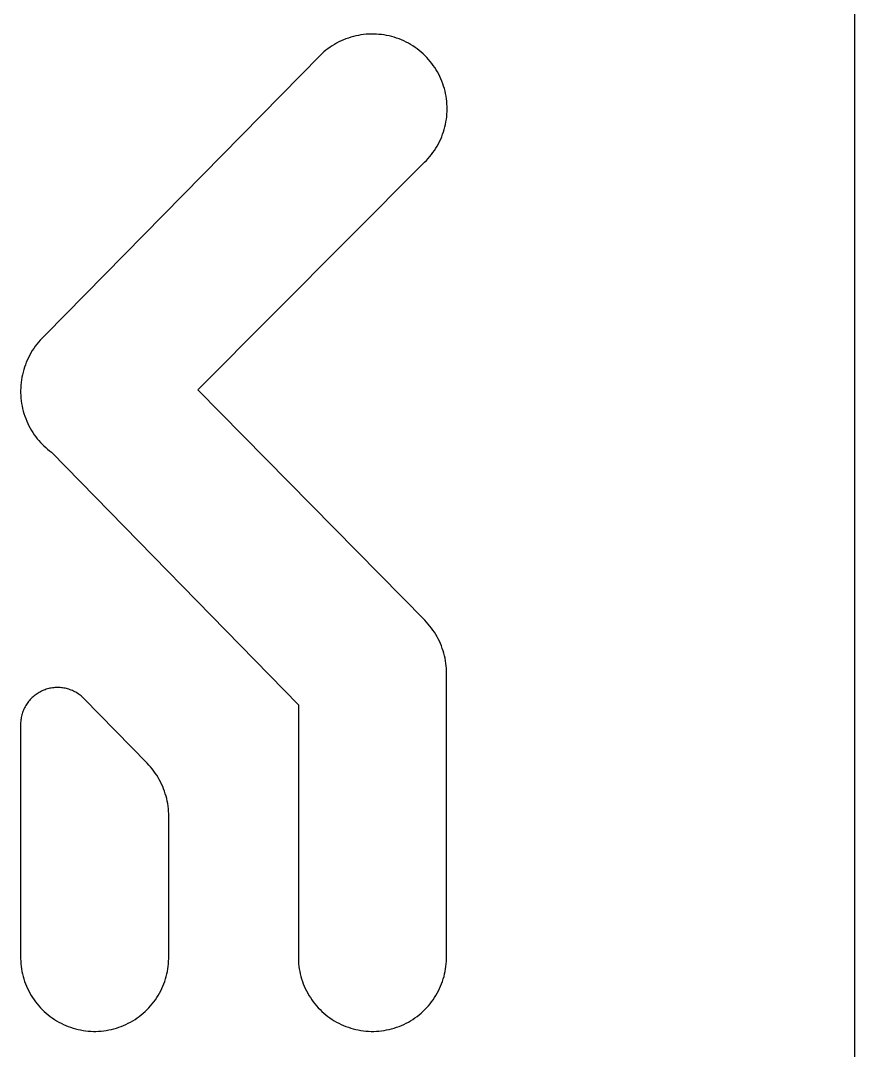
# Model space of a CAD drawing. Header units: millimetres. Extents: x 0 to 4030, y -54 to 2762.
# Drawn here: x 1823.92 to 1861.73, y 563.93 to 610.64 of the extents above; entities that cross this region are included whole.
import ezdxf

# ---------------------------------------------------------------- set-up
doc = ezdxf.new("R2010")
doc.units = ezdxf.units.MM
doc.header["$MEASUREMENT"] = 0
doc.layers.add('Utwórz2D linie widoczne', color=7, linetype='Continuous', true_color=0x000000)

msp = doc.modelspace()

# ---------------------------------------------------------------- linework, layer by layer
at = {"layer": 'Utwórz2D linie widoczne'}
for p, q in [((1861.725, 653.261), (1861.725, 435.178)), ((1838.251, 609.616), (1838.149, 609.558)), ((1838.355, 609.67), (1838.251, 609.616)), ((1838.46, 609.721), (1838.355, 609.67)), ((1838.567, 609.768), (1838.46, 609.721)), ((1838.676, 609.811), (1838.567, 609.768)), ((1838.787, 609.851), (1838.676, 609.811)), ((1838.898, 609.886), (1838.787, 609.851)), ((1839.011, 609.918), (1838.898, 609.886)), ((1839.125, 609.946), (1839.011, 609.918)), ((1839.239, 609.97), (1839.125, 609.946)), ((1839.355, 609.99), (1839.239, 609.97)), ((1839.471, 610.006), (1839.355, 609.99)), ((1839.587, 610.018), (1839.471, 610.006)), ((1839.704, 610.025), (1839.587, 610.018)), ((1839.821, 610.029), (1839.704, 610.025)), ((1839.938, 610.029), (1839.821, 610.029)), ((1840.055, 610.025), (1839.938, 610.029)), ((1840.172, 610.017), (1840.055, 610.025)), ((1840.288, 610.004), (1840.172, 610.017)), ((1840.404, 609.988), (1840.288, 610.004)), ((1840.52, 609.968), (1840.404, 609.988)), ((1840.634, 609.943), (1840.52, 609.968)), ((1840.748, 609.915), (1840.634, 609.943)), ((1840.861, 609.883), (1840.748, 609.915)), ((1840.972, 609.847), (1840.861, 609.883)), ((1841.082, 609.807), (1840.972, 609.847)), ((1841.191, 609.763), (1841.082, 609.807)), ((1841.298, 609.716), (1841.191, 609.763)), ((1841.403, 609.665), (1841.298, 609.716)), ((1841.507, 609.61), (1841.403, 609.665)), ((1837.673, 609.218), (1837.586, 609.14)), ((1837.764, 609.292), (1837.673, 609.218)), ((1837.856, 609.364), (1837.764, 609.292)), ((1837.952, 609.432), (1837.856, 609.364)), ((1838.049, 609.497), (1837.952, 609.432)), ((1838.149, 609.558), (1838.049, 609.497)), ((1841.608, 609.552), (1841.507, 609.61)), ((1841.708, 609.49), (1841.608, 609.552)), ((1841.805, 609.425), (1841.708, 609.49)), ((1841.9, 609.357), (1841.805, 609.425)), ((1841.993, 609.285), (1841.9, 609.357)), ((1842.083, 609.21), (1841.993, 609.285)), ((1842.17, 609.132), (1842.083, 609.21)), ((1837.501, 609.06), (1825.066, 596.399)), ((1837.586, 609.14), (1837.501, 609.06)), ((1842.255, 609.051), (1842.17, 609.132)), ((1842.337, 608.968), (1842.255, 609.051)), ((1842.416, 608.881), (1842.337, 608.968)), ((1842.492, 608.792), (1842.416, 608.881)), ((1842.565, 608.7), (1842.492, 608.792)), ((1842.634, 608.606), (1842.565, 608.7)), ((1842.7, 608.509), (1842.634, 608.606)), ((1842.763, 608.41), (1842.7, 608.509)), ((1842.823, 608.309), (1842.763, 608.41)), ((1842.878, 608.207), (1842.823, 608.309)), ((1842.931, 608.102), (1842.878, 608.207)), ((1842.979, 607.995), (1842.931, 608.102)), ((1843.024, 607.887), (1842.979, 607.995)), ((1843.065, 607.777), (1843.024, 607.887)), ((1843.103, 607.666), (1843.065, 607.777)), ((1843.136, 607.554), (1843.103, 607.666)), ((1843.166, 607.441), (1843.136, 607.554)), ((1843.191, 607.327), (1843.166, 607.441)), ((1843.213, 607.212), (1843.191, 607.327)), ((1843.231, 607.096), (1843.213, 607.212)), ((1843.244, 606.979), (1843.231, 607.096)), ((1843.254, 606.863), (1843.244, 606.979)), ((1843.26, 606.746), (1843.254, 606.863)), ((1843.242, 606.278), (1843.252, 606.395)), ((1843.252, 606.395), (1843.259, 606.512)), ((1843.259, 606.512), (1843.261, 606.629)), ((1843.261, 606.629), (1843.26, 606.746)), ((1843.159, 605.817), (1843.186, 605.931)), ((1843.186, 605.931), (1843.208, 606.046)), ((1843.208, 606.046), (1843.227, 606.162)), ((1843.227, 606.162), (1843.242, 606.278)), ((1843.014, 605.372), (1843.056, 605.482)), ((1843.056, 605.482), (1843.095, 605.592)), ((1843.095, 605.592), (1843.129, 605.704)), ((1843.129, 605.704), (1843.159, 605.817)), ((1842.749, 604.851), (1842.809, 604.951)), ((1842.809, 604.951), (1842.866, 605.054)), ((1842.866, 605.054), (1842.919, 605.158)), ((1842.919, 605.158), (1842.969, 605.264)), ((1842.969, 605.264), (1843.014, 605.372)), ((1842.475, 604.472), (1842.548, 604.563)), ((1842.548, 604.563), (1842.618, 604.657)), ((1842.618, 604.657), (1842.685, 604.753)), ((1842.685, 604.753), (1842.749, 604.851)), ((1831.96, 593.886), (1842.236, 604.214)), ((1842.236, 604.214), (1842.319, 604.297)), ((1842.319, 604.297), (1842.398, 604.383)), ((1842.398, 604.383), (1842.475, 604.472)), ((1824.814, 596.146), (1824.736, 596.056)), ((1824.895, 596.233), (1824.814, 596.146)), ((1824.979, 596.317), (1824.895, 596.233)), ((1825.066, 596.399), (1824.979, 596.317)), ((1824.455, 595.672), (1824.394, 595.57)), ((1824.52, 595.772), (1824.455, 595.672)), ((1824.589, 595.869), (1824.52, 595.772)), ((1824.661, 595.964), (1824.589, 595.869)), ((1824.736, 596.056), (1824.661, 595.964)), ((1824.183, 595.143), (1824.14, 595.033)), ((1824.23, 595.253), (1824.183, 595.143)), ((1824.281, 595.36), (1824.23, 595.253)), ((1824.336, 595.466), (1824.281, 595.36)), ((1824.394, 595.57), (1824.336, 595.466)), ((1824.034, 594.692), (1824.006, 594.576)), ((1824.065, 594.807), (1824.034, 594.692)), ((1824.101, 594.92), (1824.065, 594.807)), ((1824.14, 595.033), (1824.101, 594.92)), ((1823.947, 594.224), (1823.936, 594.106)), ((1823.963, 594.342), (1823.947, 594.224)), ((1823.982, 594.46), (1823.963, 594.342)), ((1824.006, 594.576), (1823.982, 594.46)), ((1823.928, 593.987), (1823.925, 593.868)), ((1823.925, 593.868), (1823.926, 593.749)), ((1823.926, 593.749), (1823.931, 593.63)), ((1823.936, 594.106), (1823.928, 593.987)), ((1842.248, 583.438), (1831.96, 593.886)), ((1823.931, 593.63), (1823.939, 593.511)), ((1823.939, 593.511), (1823.952, 593.393)), ((1823.952, 593.393), (1823.97, 593.275)), ((1823.97, 593.275), (1823.991, 593.158)), ((1823.991, 593.158), (1824.016, 593.042)), ((1824.016, 593.042), (1824.045, 592.927)), ((1824.045, 592.927), (1824.078, 592.812)), ((1824.078, 592.812), (1824.115, 592.699)), ((1824.115, 592.699), (1824.156, 592.587)), ((1824.156, 592.587), (1824.201, 592.477)), ((1824.201, 592.477), (1824.249, 592.368)), ((1824.249, 592.368), (1824.301, 592.261)), ((1824.301, 592.261), (1824.357, 592.156)), ((1824.357, 592.156), (1824.416, 592.053)), ((1824.416, 592.053), (1824.479, 591.952)), ((1824.479, 591.952), (1824.546, 591.853)), ((1824.546, 591.853), (1824.611, 591.763)), ((1824.611, 591.763), (1824.68, 591.674)), ((1824.68, 591.674), (1824.751, 591.588)), ((1824.751, 591.588), (1824.825, 591.504)), ((1824.825, 591.504), (1824.902, 591.423)), ((1824.902, 591.423), (1824.981, 591.345)), ((1824.981, 591.345), (1825.063, 591.269)), ((1825.063, 591.269), (1825.148, 591.195)), ((1825.148, 591.195), (1825.235, 591.125)), ((1825.235, 591.125), (1825.324, 591.058)), ((1825.324, 591.058), (1836.518, 579.61)), ((1842.329, 583.354), (1842.248, 583.438)), ((1842.406, 583.267), (1842.329, 583.354)), ((1842.48, 583.177), (1842.406, 583.267)), ((1842.551, 583.085), (1842.48, 583.177)), ((1842.619, 582.99), (1842.551, 583.085)), ((1842.684, 582.893), (1842.619, 582.99)), ((1842.745, 582.795), (1842.684, 582.893)), ((1842.803, 582.694), (1842.745, 582.795)), ((1842.858, 582.591), (1842.803, 582.694)), ((1842.909, 582.486), (1842.858, 582.591)), ((1842.957, 582.38), (1842.909, 582.486)), ((1843.001, 582.272), (1842.957, 582.38)), ((1843.041, 582.163), (1843.001, 582.272)), ((1843.078, 582.052), (1843.041, 582.163)), ((1843.11, 581.941), (1843.078, 582.052)), ((1843.139, 581.828), (1843.11, 581.941)), ((1843.165, 581.714), (1843.139, 581.828)), ((1843.186, 581.6), (1843.165, 581.714)), ((1843.203, 581.485), (1843.186, 581.6)), ((1843.217, 581.369), (1843.203, 581.485)), ((1843.227, 581.253), (1843.217, 581.369)), ((1843.232, 581.137), (1843.227, 581.253)), ((1843.234, 581.02), (1843.232, 581.137)), ((1843.234, 568.208), (1843.234, 581.02)), ((1824.821, 580.196), (1824.77, 580.169)), ((1824.872, 580.222), (1824.821, 580.196)), ((1824.925, 580.247), (1824.872, 580.222)), ((1824.978, 580.269), (1824.925, 580.247)), ((1825.032, 580.289), (1824.978, 580.269)), ((1825.087, 580.308), (1825.032, 580.289)), ((1825.142, 580.325), (1825.087, 580.308)), ((1825.198, 580.34), (1825.142, 580.325)), ((1825.255, 580.353), (1825.198, 580.34)), ((1825.311, 580.364), (1825.255, 580.353)), ((1825.369, 580.373), (1825.311, 580.364)), ((1825.426, 580.38), (1825.369, 580.373)), ((1825.484, 580.385), (1825.426, 580.38)), ((1825.541, 580.388), (1825.484, 580.385)), ((1825.599, 580.389), (1825.541, 580.388)), ((1825.657, 580.388), (1825.599, 580.389)), ((1825.715, 580.385), (1825.657, 580.388)), ((1825.772, 580.38), (1825.715, 580.385)), ((1825.83, 580.373), (1825.772, 580.38)), ((1825.887, 580.364), (1825.83, 580.373)), ((1825.944, 580.353), (1825.887, 580.364)), ((1826, 580.34), (1825.944, 580.353)), ((1826.056, 580.325), (1826, 580.34)), ((1826.111, 580.309), (1826.056, 580.325)), ((1826.166, 580.29), (1826.111, 580.309)), ((1826.22, 580.27), (1826.166, 580.29)), ((1826.274, 580.247), (1826.22, 580.27)), ((1826.326, 580.223), (1826.274, 580.247)), ((1826.378, 580.197), (1826.326, 580.223)), ((1826.429, 580.17), (1826.378, 580.197)), ((1824.29, 579.757), (1824.255, 579.711)), ((1824.327, 579.802), (1824.29, 579.757)), ((1824.365, 579.845), (1824.327, 579.802)), ((1824.405, 579.887), (1824.365, 579.845)), ((1824.446, 579.928), (1824.405, 579.887)), ((1824.489, 579.967), (1824.446, 579.928)), ((1824.532, 580.004), (1824.489, 579.967)), ((1824.578, 580.04), (1824.532, 580.004)), ((1824.624, 580.075), (1824.578, 580.04)), ((1824.672, 580.108), (1824.624, 580.075)), ((1824.72, 580.139), (1824.672, 580.108)), ((1824.77, 580.169), (1824.72, 580.139)), ((1826.478, 580.14), (1826.429, 580.17)), ((1826.527, 580.109), (1826.478, 580.14)), ((1826.575, 580.076), (1826.527, 580.109)), ((1826.621, 580.042), (1826.575, 580.076)), ((1826.666, 580.006), (1826.621, 580.042)), ((1826.71, 579.968), (1826.666, 580.006)), ((1826.753, 579.929), (1826.71, 579.968)), ((1826.794, 579.889), (1826.753, 579.929)), ((1829.664, 576.954), (1826.794, 579.889)), ((1824.014, 579.252), (1823.996, 579.197)), ((1824.033, 579.307), (1824.014, 579.252)), ((1824.055, 579.36), (1824.033, 579.307)), ((1824.078, 579.413), (1824.055, 579.36)), ((1824.103, 579.465), (1824.078, 579.413)), ((1824.13, 579.517), (1824.103, 579.465)), ((1824.159, 579.567), (1824.13, 579.517)), ((1824.189, 579.616), (1824.159, 579.567)), ((1824.221, 579.664), (1824.189, 579.616)), ((1824.255, 579.711), (1824.221, 579.664)), ((1836.518, 579.61), (1836.518, 568.208)), ((1823.927, 578.799), (1823.925, 578.742)), ((1823.931, 578.857), (1823.927, 578.799)), ((1823.937, 578.915), (1823.931, 578.857)), ((1823.945, 578.972), (1823.937, 578.915)), ((1823.955, 579.029), (1823.945, 578.972)), ((1823.967, 579.085), (1823.955, 579.029)), ((1823.98, 579.142), (1823.967, 579.085)), ((1823.996, 579.197), (1823.98, 579.142)), ((1823.925, 578.742), (1823.925, 578.684)), ((1823.925, 578.684), (1823.925, 568.208)), ((1829.743, 576.87), (1829.664, 576.954)), ((1829.82, 576.783), (1829.743, 576.87)), ((1829.893, 576.693), (1829.82, 576.783)), ((1829.964, 576.601), (1829.893, 576.693)), ((1830.031, 576.507), (1829.964, 576.601)), ((1830.096, 576.411), (1830.031, 576.507)), ((1830.156, 576.312), (1830.096, 576.411)), ((1830.214, 576.211), (1830.156, 576.312)), ((1830.268, 576.109), (1830.214, 576.211)), ((1830.319, 576.005), (1830.268, 576.109)), ((1830.366, 575.899), (1830.319, 576.005)), ((1830.41, 575.791), (1830.366, 575.899)), ((1830.45, 575.682), (1830.41, 575.791)), ((1830.486, 575.572), (1830.45, 575.682)), ((1830.518, 575.461), (1830.486, 575.572)), ((1830.547, 575.349), (1830.518, 575.461)), ((1830.572, 575.236), (1830.547, 575.349)), ((1830.593, 575.122), (1830.572, 575.236)), ((1830.611, 575.007), (1830.593, 575.122)), ((1830.624, 574.892), (1830.611, 575.007)), ((1830.634, 574.776), (1830.624, 574.892)), ((1830.639, 574.66), (1830.634, 574.776)), ((1830.641, 574.545), (1830.639, 574.66)), ((1830.641, 568.208), (1830.641, 574.545)), ((1823.925, 568.208), (1823.925, 568.091)), ((1823.925, 568.091), (1823.929, 567.973)), ((1830.637, 567.973), (1830.641, 568.091)), ((1830.641, 568.091), (1830.641, 568.208)), ((1836.518, 568.208), (1836.518, 568.091)), ((1836.518, 568.091), (1836.522, 567.973)), ((1843.23, 567.973), (1843.234, 568.091)), ((1843.234, 568.091), (1843.234, 568.208)), ((1823.929, 567.973), (1823.937, 567.857)), ((1823.937, 567.857), (1823.949, 567.74)), ((1823.949, 567.74), (1823.966, 567.624)), ((1823.966, 567.624), (1823.986, 567.508)), ((1830.58, 567.508), (1830.6, 567.624)), ((1830.6, 567.624), (1830.617, 567.74)), ((1830.617, 567.74), (1830.629, 567.857)), ((1830.629, 567.857), (1830.637, 567.973)), ((1836.522, 567.973), (1836.53, 567.857)), ((1836.53, 567.857), (1836.543, 567.74)), ((1836.543, 567.74), (1836.559, 567.624)), ((1836.559, 567.624), (1836.579, 567.508)), ((1843.173, 567.508), (1843.193, 567.624)), ((1843.193, 567.624), (1843.21, 567.74)), ((1843.21, 567.74), (1843.222, 567.857)), ((1843.222, 567.857), (1843.23, 567.973)), ((1823.986, 567.508), (1824.011, 567.394)), ((1824.011, 567.394), (1824.039, 567.28)), ((1824.039, 567.28), (1824.071, 567.167)), ((1824.071, 567.167), (1824.107, 567.056)), ((1830.459, 567.056), (1830.495, 567.167)), ((1830.495, 567.167), (1830.527, 567.28)), ((1830.527, 567.28), (1830.555, 567.394)), ((1830.555, 567.394), (1830.58, 567.508)), ((1836.579, 567.508), (1836.604, 567.394)), ((1836.604, 567.394), (1836.632, 567.28)), ((1836.632, 567.28), (1836.664, 567.167)), ((1836.664, 567.167), (1836.701, 567.056)), ((1843.052, 567.056), (1843.088, 567.167)), ((1843.088, 567.167), (1843.12, 567.28)), ((1843.12, 567.28), (1843.149, 567.394)), ((1843.149, 567.394), (1843.173, 567.508)), ((1824.107, 567.056), (1824.148, 566.946)), ((1824.148, 566.946), (1824.192, 566.837)), ((1824.192, 566.837), (1824.239, 566.73)), ((1824.239, 566.73), (1824.291, 566.625)), ((1830.275, 566.625), (1830.327, 566.73)), ((1830.327, 566.73), (1830.374, 566.837)), ((1830.374, 566.837), (1830.418, 566.946)), ((1830.418, 566.946), (1830.459, 567.056)), ((1836.701, 567.056), (1836.741, 566.946)), ((1836.741, 566.946), (1836.785, 566.837)), ((1836.785, 566.837), (1836.832, 566.73)), ((1836.832, 566.73), (1836.884, 566.625)), ((1842.868, 566.625), (1842.92, 566.73)), ((1842.92, 566.73), (1842.968, 566.837)), ((1842.968, 566.837), (1843.011, 566.946)), ((1843.011, 566.946), (1843.052, 567.056)), ((1824.291, 566.625), (1824.346, 566.521)), ((1824.346, 566.521), (1824.404, 566.42)), ((1824.404, 566.42), (1824.466, 566.32)), ((1824.466, 566.32), (1824.532, 566.223)), ((1824.532, 566.223), (1824.601, 566.128)), ((1829.965, 566.128), (1830.034, 566.223)), ((1830.034, 566.223), (1830.1, 566.32)), ((1830.1, 566.32), (1830.162, 566.42)), ((1830.162, 566.42), (1830.22, 566.521)), ((1830.22, 566.521), (1830.275, 566.625)), ((1836.884, 566.625), (1836.939, 566.521)), ((1836.939, 566.521), (1836.997, 566.42)), ((1836.997, 566.42), (1837.06, 566.32)), ((1837.06, 566.32), (1837.125, 566.223)), ((1837.125, 566.223), (1837.194, 566.128)), ((1842.558, 566.128), (1842.627, 566.223)), ((1842.627, 566.223), (1842.693, 566.32)), ((1842.693, 566.32), (1842.755, 566.42)), ((1842.755, 566.42), (1842.813, 566.521)), ((1842.813, 566.521), (1842.868, 566.625)), ((1824.601, 566.128), (1824.673, 566.036)), ((1824.673, 566.036), (1824.748, 565.946)), ((1824.748, 565.946), (1824.827, 565.859)), ((1824.827, 565.859), (1824.908, 565.775)), ((1824.908, 565.775), (1824.993, 565.693)), ((1829.573, 565.693), (1829.658, 565.775)), ((1829.658, 565.775), (1829.739, 565.859)), ((1829.739, 565.859), (1829.818, 565.946)), ((1829.818, 565.946), (1829.893, 566.036)), ((1829.893, 566.036), (1829.965, 566.128)), ((1837.194, 566.128), (1837.266, 566.036)), ((1837.266, 566.036), (1837.342, 565.946)), ((1837.342, 565.946), (1837.42, 565.859)), ((1837.42, 565.859), (1837.501, 565.775)), ((1837.501, 565.775), (1837.586, 565.693)), ((1842.166, 565.693), (1842.251, 565.775)), ((1842.251, 565.775), (1842.332, 565.859)), ((1842.332, 565.859), (1842.411, 565.946)), ((1842.411, 565.946), (1842.486, 566.036)), ((1842.486, 566.036), (1842.558, 566.128)), ((1824.993, 565.693), (1825.08, 565.615)), ((1825.08, 565.615), (1825.17, 565.54)), ((1825.17, 565.54), (1825.262, 565.467)), ((1825.262, 565.467), (1825.357, 565.399)), ((1825.357, 565.399), (1825.454, 565.333)), ((1825.454, 565.333), (1825.553, 565.271)), ((1825.553, 565.271), (1825.655, 565.212)), ((1828.911, 565.212), (1829.013, 565.271)), ((1829.013, 565.271), (1829.112, 565.333)), ((1829.112, 565.333), (1829.209, 565.399)), ((1829.209, 565.399), (1829.304, 565.467)), ((1829.304, 565.467), (1829.396, 565.54)), ((1829.396, 565.54), (1829.486, 565.615)), ((1829.486, 565.615), (1829.573, 565.693)), ((1837.586, 565.693), (1837.673, 565.615)), ((1837.673, 565.615), (1837.763, 565.54)), ((1837.763, 565.54), (1837.855, 565.467)), ((1837.855, 565.467), (1837.95, 565.399)), ((1837.95, 565.399), (1838.047, 565.333)), ((1838.047, 565.333), (1838.146, 565.271)), ((1838.146, 565.271), (1838.248, 565.212)), ((1841.504, 565.212), (1841.606, 565.271)), ((1841.606, 565.271), (1841.705, 565.333)), ((1841.705, 565.333), (1841.802, 565.399)), ((1841.802, 565.399), (1841.897, 565.467)), ((1841.897, 565.467), (1841.99, 565.54)), ((1841.99, 565.54), (1842.079, 565.615)), ((1842.079, 565.615), (1842.166, 565.693)), ((1825.655, 565.212), (1825.758, 565.157)), ((1825.758, 565.157), (1825.864, 565.106)), ((1825.864, 565.106), (1825.971, 565.058)), ((1825.971, 565.058), (1826.08, 565.014)), ((1826.08, 565.014), (1826.19, 564.974)), ((1826.19, 564.974), (1826.301, 564.938)), ((1826.301, 564.938), (1826.414, 564.906)), ((1826.414, 564.906), (1826.528, 564.877)), ((1826.528, 564.877), (1826.642, 564.853)), ((1826.642, 564.853), (1826.758, 564.833)), ((1826.758, 564.833), (1826.874, 564.816)), ((1826.874, 564.816), (1826.99, 564.804)), ((1826.99, 564.804), (1827.107, 564.796)), ((1827.107, 564.796), (1827.224, 564.792)), ((1827.224, 564.792), (1827.342, 564.792)), ((1827.342, 564.792), (1827.459, 564.796)), ((1827.459, 564.796), (1827.576, 564.804)), ((1827.576, 564.804), (1827.692, 564.816)), ((1827.692, 564.816), (1827.808, 564.833)), ((1827.808, 564.833), (1827.924, 564.853)), ((1827.924, 564.853), (1828.038, 564.877)), ((1828.038, 564.877), (1828.152, 564.906)), ((1828.152, 564.906), (1828.265, 564.938)), ((1828.265, 564.938), (1828.376, 564.974)), ((1828.376, 564.974), (1828.486, 565.014)), ((1828.486, 565.014), (1828.595, 565.058)), ((1828.595, 565.058), (1828.702, 565.106)), ((1828.702, 565.106), (1828.808, 565.157)), ((1828.808, 565.157), (1828.911, 565.212)), ((1838.248, 565.212), (1838.351, 565.157)), ((1838.351, 565.157), (1838.457, 565.106)), ((1838.457, 565.106), (1838.564, 565.058)), ((1838.564, 565.058), (1838.673, 565.014)), ((1838.673, 565.014), (1838.783, 564.974)), ((1838.783, 564.974), (1838.894, 564.938)), ((1838.894, 564.938), (1839.007, 564.906)), ((1839.007, 564.906), (1839.121, 564.877)), ((1839.121, 564.877), (1839.235, 564.853)), ((1839.235, 564.853), (1839.351, 564.833)), ((1839.351, 564.833), (1839.467, 564.816)), ((1839.467, 564.816), (1839.583, 564.804)), ((1839.583, 564.804), (1839.7, 564.796)), ((1839.7, 564.796), (1839.817, 564.792)), ((1839.817, 564.792), (1839.935, 564.792)), ((1839.935, 564.792), (1840.052, 564.796)), ((1840.052, 564.796), (1840.169, 564.804)), ((1840.169, 564.804), (1840.285, 564.816)), ((1840.285, 564.816), (1840.401, 564.833)), ((1840.401, 564.833), (1840.517, 564.853)), ((1840.517, 564.853), (1840.632, 564.877)), ((1840.632, 564.877), (1840.745, 564.906)), ((1840.745, 564.906), (1840.858, 564.938)), ((1840.858, 564.938), (1840.969, 564.974)), ((1840.969, 564.974), (1841.08, 565.014)), ((1841.08, 565.014), (1841.188, 565.058)), ((1841.188, 565.058), (1841.295, 565.106)), ((1841.295, 565.106), (1841.401, 565.157)), ((1841.401, 565.157), (1841.504, 565.212))]:
    msp.add_line(p, q, dxfattribs=at)

doc.saveas('drawing.dxf')
